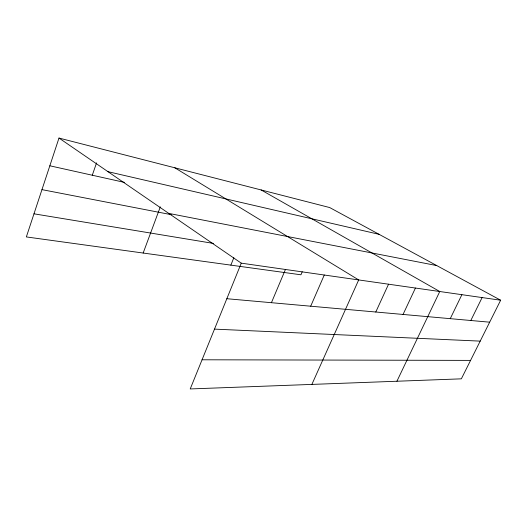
<?xml version="1.0" encoding="UTF-8"?>
<svg xmlns="http://www.w3.org/2000/svg" width="527" height="527" viewBox="0 0 527 527"><rect width="100%" height="100%" fill="white"/><g stroke="black" fill="none" stroke-linecap="round" stroke-linejoin="round"><path stroke-width="0.79" d="M500.65 300.219L241.267 263.157L190.221 388.946L461.349 378.834L500.65 300.219L329.698 207.559L58.991 138.054L26.35 236.926L300.943 274.798L302.234 271.78M92.284 175.234L96.56 162.856M143.166 253.032L160.32 206.847M230.859 265.127L233.823 257.769M271.425 302.696L285.436 269.468M310.693 306.2L324.276 275.022M311.879 384.407L358.689 279.936L174.819 167.797M375.784 312.017L388.544 284.205M403.05 314.448L415.428 288.045M396.917 381.238L439.762 291.517L261.122 189.951M450.249 318.664L461.896 294.679M470.809 320.502L482.113 297.571M202.052 359.789L470.571 360.389M214.502 329.118L480.202 341.127M226.841 298.717L489.669 322.181M33.978 213.817L213.481 243.421M41.962 189.634L171.216 214.667M168.778 213.409L436.745 265.582M49.834 165.788L124.405 182.375M107.963 171.67L379.091 234.331M58.991 138.054L241.267 263.157"/></g></svg>
